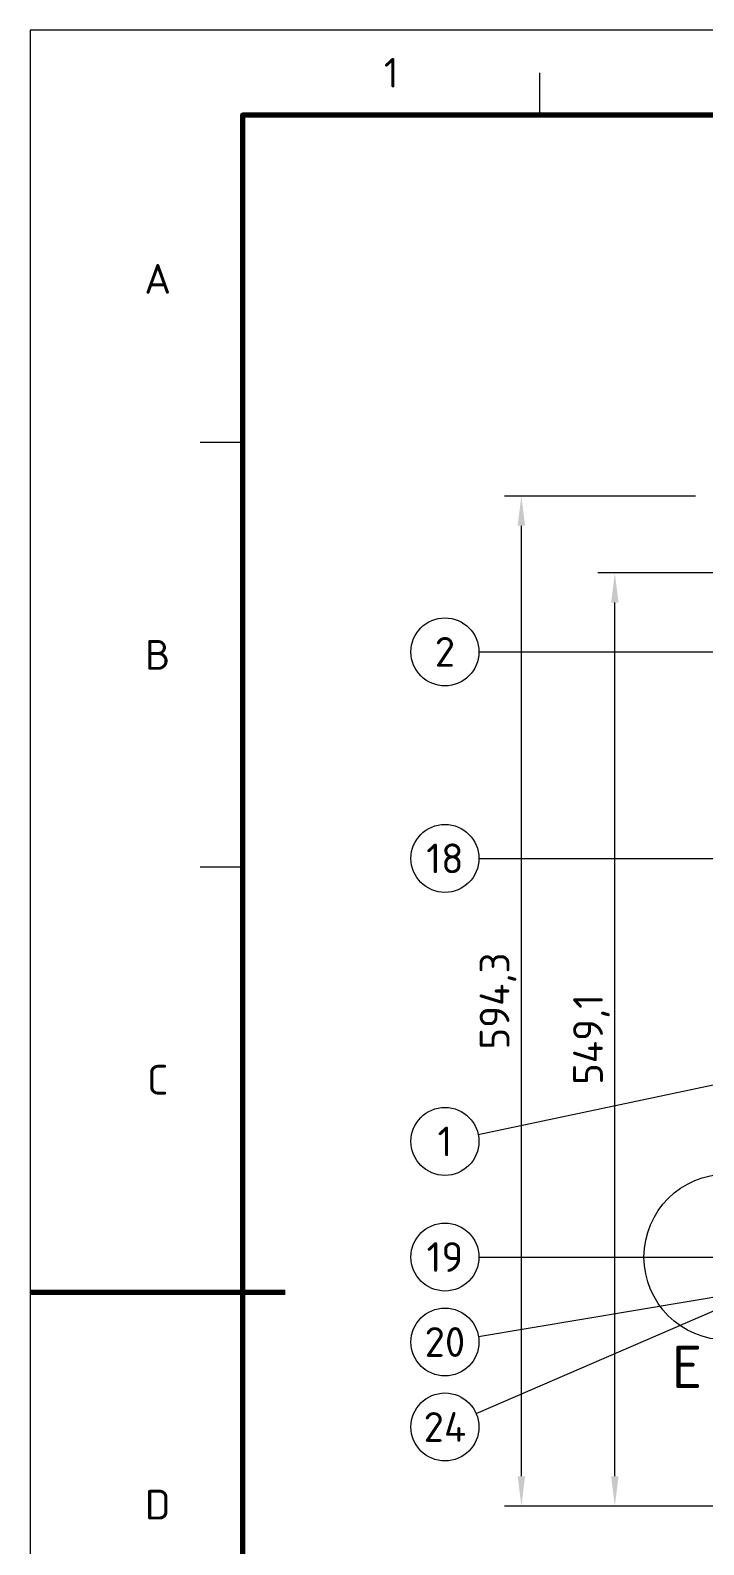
# Model space of a CAD drawing. Header units: millimetres. Extents: x 0 to 2208, y 0 to 420.
# Drawn here: x 0 to 79.3, y 118.8 to 297 of the extents above; entities that cross this region are included whole.
import ezdxf
from ezdxf.enums import TextEntityAlignment as Align

# ---------------------------------------------------------------- set-up
doc = ezdxf.new("R2010")
doc.units = ezdxf.units.MM
for name, color, linetype, lineweight in [('04-COTA', 3, 'CONTINUOUS', 18), ('06-TEXTO', 7, 'CONTINUOUS', 25), ('07-RECUADRO', 7, 'CONTINUOUS', 70), ('08-FINA', 5, 'CONTINUOUS', 18)]:
    doc.layers.add(name, color=color, linetype=linetype, lineweight=lineweight)
doc.styles.add('ISO3098', font='isocpeur.ttf')
doc.dimstyles.new('FLAMA-IRAM', dxfattribs={"dimtxt": 3.5, "dimasz": 3.5, "dimexe": 2, "dimexo": 1.5, "dimgap": 1, "dimtad": 1, "dimdec": 1, "dimtxsty": 'ISO3098', "dimblk": 'IRAM_FLECHA', "dimblk1": 'IRAM_FLECHA', "dimblk2": 'IRAM_FLECHA', "dimcen": 2.5, "dimclrd": 256, "dimclre": 256, "dimclrt": 256, "dimazin": 3, "dimtfac": 1, "dimtmove": 0, "dimatfit": 3, "dimlwd": 18, "dimlwe": 18})

# ---------------------------------------------------------------- blocks, each defined once
blk = doc.blocks.new('IRAM_FLECHA')
blk.add_solid([(0, 0), (-1, 0.125), (-1, -0.125)])

msp = doc.modelspace()

# ---------------------------------------------------------------- linework, layer by layer
at = {"layer": '07-RECUADRO'}
msp.add_line((0, 148.5), (30, 148.5), dxfattribs=at)
msp.add_lwpolyline([(25, 10), (410, 10), (410, 287), (25, 287)], close=True, dxfattribs=at)
at = {"layer": '08-FINA'}
for p, q in [((60, 287), (60, 292)), ((25, 248.5), (20, 248.5)), ((52.813, 223.852), (95.463, 223.852)), ((25, 198.5), (20, 198.5)), ((52.813, 199.548), (81.073, 199.548)), ((52.727, 167.069), (93.563, 175.695)), ((52.758, 143.294), (103.639, 151.785)), ((52.813, 152.635), (82.013, 152.635)), ((52.485, 134.221), (91.819, 151.202))]:
    msp.add_line(p, q, dxfattribs=at)
msp.add_lwpolyline([(0, 0), (420, 0), (420, 297), (0, 297)], close=True, dxfattribs=at)
for centre, radius in [((48.813, 223.852), 4), ((48.813, 199.548), 4), ((48.813, 166.243), 4), ((82.013, 152.635), 9.767), ((48.813, 152.635), 4), ((48.813, 142.635), 4), ((48.813, 132.635), 4)]:
    msp.add_circle(centre, radius, dxfattribs=at)

# ---------------------------------------------------------------- texts
at = {"layer": '06-TEXTO', "style": 'ISO3098'}
for s, height, p in [('1', 3.5, (42.5, 292)), ('A', 3.5, (15, 267.75)), ('B', 3.5, (15, 223.5)), ('2', 3.5, (48.813, 223.852)), ('18', 3.5, (48.813, 199.548)), ('C', 3.5, (15, 173.5)), ('1', 3.5, (48.813, 166.243)), ('19', 3.5, (48.813, 152.635)), ('20', 3.5, (48.813, 142.635)), ('E', 5, (77.305, 139.699)), ('24', 3.5, (48.813, 132.635)), ('D', 3.5, (15, 123.5))]:
    msp.add_text(s, height=height, dxfattribs=at).set_placement(p, align=Align.MIDDLE_CENTER)

# ---------------------------------------------------------------- dimensions: what is measured, and where the dimension line sits
at = {"layer": '04-COTA'}
for base, p1, p2 in [((57.813, 123.335), (79.813, 123.335), (79.813, 242.192)), ((68.813, 123.335), (85.013, 123.335), (101.013, 233.15))]:
    msp.add_linear_dim(base=base, p1=p1, p2=p2, angle=90, dimstyle='FLAMA-IRAM', override={"dimlfac": 5}, dxfattribs=at).render()

doc.saveas('drawing.dxf')
